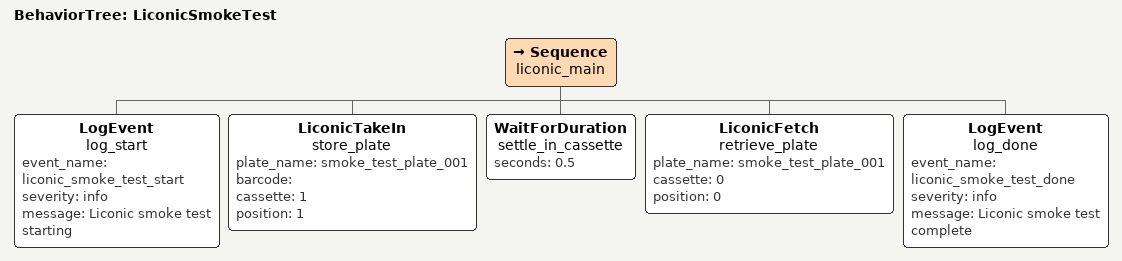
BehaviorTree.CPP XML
<root BTCPP_format="4" main_tree_to_execute="LiconicSmokeTest">

  <BehaviorTree ID="LiconicSmokeTest">
    <Sequence name="liconic_main">
      <LogEvent name="log_start"
                event_name="liconic_smoke_test_start"
                severity="info"
                message="Liconic smoke test starting"/>

      <!-- Store a plate from the tray into the first cassette position -->
      <LiconicTakeIn name="store_plate"
                     plate_name="smoke_test_plate_001"
                     barcode=""
                     cassette="1"
                     position="1"/>

      <WaitForDuration name="settle_in_cassette" seconds="0.5"/>

      <!-- Fetch it back onto the tray — plate_name lookup uses the registry -->
      <LiconicFetch name="retrieve_plate"
                    plate_name="smoke_test_plate_001"
                    cassette="0"
                    position="0"/>

      <LogEvent name="log_done"
                event_name="liconic_smoke_test_done"
                severity="info"
                message="Liconic smoke test complete"/>
    </Sequence>
  </BehaviorTree>

</root>
